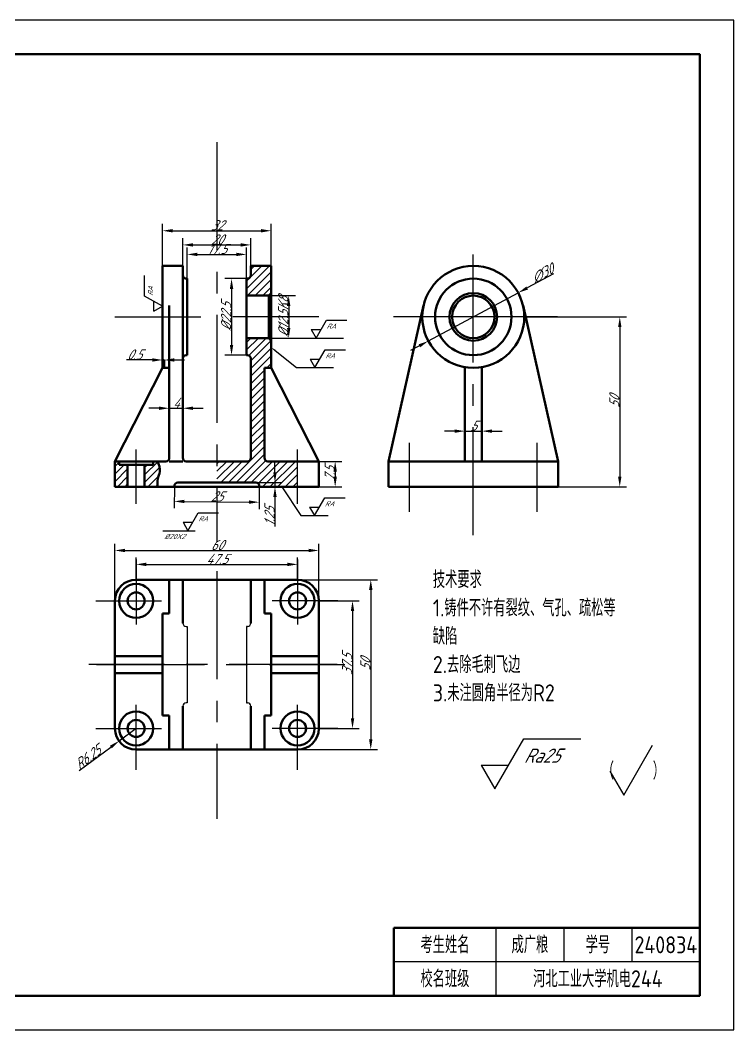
# Model space of a CAD drawing. Header units: millimetres. Extents: x -27 to 1226, y 43 to 853.
# Drawn here: x 183.2 to 393.2, y 147.4 to 444.4 of the extents above; entities that cross this region are included whole.
import ezdxf

# ---------------------------------------------------------------- set-up
doc = ezdxf.new("R2010")
doc.units = ezdxf.units.MM
doc.linetypes.add('CENTER', pattern=[50.800000000000004, 31.75, -6.35, 6.35, -6.35])
for name, color, linetype, lineweight in [('中心线', 5, 'CENTER', 25), ('剖面线', 1, 'Continuous', 25), ('尺寸线', 5, 'Continuous', 25), ('粗实线', 7, 'Continuous', 50), ('细实线', 7, 'Continuous', 25)]:
    doc.layers.add(name, color=color, linetype=linetype, lineweight=lineweight)
doc.styles.add('标注', font='gbeitc.shx', dxfattribs={"oblique": 15, "height": 3})
doc.styles.add('标注文字', font='gbeitc.shx', dxfattribs={"oblique": 15, "height": 3})
doc.styles.add('汉字工程字', font='gbenor.shx', dxfattribs={"height": 5, "bigfont": 'gbcbig.shx'})
doc.dimstyles.new('240834考试', dxfattribs={"dimtxt": 3, "dimasz": 3, "dimexe": 2, "dimexo": 0, "dimgap": 0.1, "dimtad": 1, "dimdsep": 46, "dimtxsty": '标注文字', "dimcen": 2.5, "dimadec": 0, "dimazin": 0, "dimtfac": 1, "dimtmove": 0, "dimatfit": 3, "dimfxl": 0, "dimarcsym": 0})

# ---------------------------------------------------------------- blocks, each defined once
blk = doc.blocks.new('*D3')
at = {"layer": 'Defpoints', "color": 0, "transparency": 16777216}
for p in [(249.8543509433493, 375.497614457692), (232.3543509433493, 368.3721407749417), (249.8543509433493, 368.3721407749417)]:
    blk.add_point(p, dxfattribs=at)
at = {"layer": '尺寸线', "color": 0, "lineweight": -2, "transparency": 16777216}
for p, q in [((232.3543509433493, 368.3721407749417), (232.3543509433493, 377.497614457692)), ((249.8543509433493, 368.3721407749417), (249.8543509433493, 377.497614457692)), ((235.3543509433493, 375.497614457692), (246.8543509433493, 375.497614457692))]:
    blk.add_line(p, q, dxfattribs=at)
at = {"layer": '尺寸线', "color": 0, "transparency": 16777216}
for points in [[(235.3543509433493, 375.997614457692), (235.3543509433493, 374.997614457692), (232.3543509433493, 375.497614457692)], [(246.8543509433493, 375.997614457692), (246.8543509433493, 374.997614457692), (249.8543509433493, 375.497614457692)]]:
    blk.add_solid(points, dxfattribs=at)
at = {"layer": '尺寸线', "color": 0, "transparency": 16777216, "insert": (241.1043509433493, 377.097614457692), "char_height": 3, "attachment_point": 5, "style": '标注文字'}
blk.add_mtext('17.5', dxfattribs=at)
blk = doc.blocks.new('*D4')
at = {"layer": 'Defpoints', "color": 0, "transparency": 16777216}
for p in [(251.1043509433493, 378.2899133071094), (231.1043509433493, 372.1221407749417), (251.1043509433493, 372.1221407749417)]:
    blk.add_point(p, dxfattribs=at)
at = {"layer": '尺寸线', "color": 0, "lineweight": -2, "transparency": 16777216}
for p, q in [((231.1043509433493, 372.1221407749417), (231.1043509433493, 380.2899133071094)), ((251.1043509433493, 372.1221407749417), (251.1043509433493, 380.2899133071094)), ((234.1043509433493, 378.2899133071094), (248.1043509433493, 378.2899133071094))]:
    blk.add_line(p, q, dxfattribs=at)
at = {"layer": '尺寸线', "color": 0, "transparency": 16777216}
for points in [[(234.1043509433493, 378.7899133071094), (234.1043509433493, 377.7899133071094), (231.1043509433493, 378.2899133071094)], [(248.1043509433493, 378.7899133071094), (248.1043509433493, 377.7899133071094), (251.1043509433493, 378.2899133071094)]]:
    blk.add_solid(points, dxfattribs=at)
at = {"layer": '尺寸线', "color": 0, "transparency": 16777216, "insert": (241.1043509433493, 379.8899133071094), "char_height": 3, "attachment_point": 5, "style": '标注文字'}
blk.add_mtext('20', dxfattribs=at)
blk = doc.blocks.new('*D5')
at = {"layer": 'Defpoints', "color": 0, "transparency": 16777216}
for p in [(257.1043509433493, 382.4651169534625), (225.1043509433493, 372.1221407749417), (257.1043509433493, 372.1221407749417)]:
    blk.add_point(p, dxfattribs=at)
at = {"layer": '尺寸线', "color": 0, "lineweight": -2, "transparency": 16777216}
for p, q in [((225.1043509433493, 372.1221407749417), (225.1043509433493, 384.4651169534625)), ((257.1043509433493, 372.1221407749417), (257.1043509433493, 384.4651169534625)), ((228.1043509433493, 382.4651169534625), (254.1043509433493, 382.4651169534625))]:
    blk.add_line(p, q, dxfattribs=at)
at = {"layer": '尺寸线', "color": 0, "transparency": 16777216}
for points in [[(228.1043509433493, 382.9651169534625), (228.1043509433493, 381.9651169534625), (225.1043509433493, 382.4651169534625)], [(254.1043509433493, 382.9651169534625), (254.1043509433493, 381.9651169534625), (257.1043509433493, 382.4651169534625)]]:
    blk.add_solid(points, dxfattribs=at)
at = {"layer": '尺寸线', "color": 0, "transparency": 16777216, "insert": (241.1043509433493, 384.0651169534625), "char_height": 3, "attachment_point": 5, "style": '标注文字'}
blk.add_mtext('32', dxfattribs=at)
blk = doc.blocks.new('*D7')
at = {"layer": 'Defpoints', "color": 0, "transparency": 16777216}
for p in [(225.1043509433493, 344.454999770904), (225.1043509433493, 344.1429700745543), (225.6043509433493, 344.5024970750469)]:
    blk.add_point(p, dxfattribs=at)
at = {"layer": '尺寸线', "color": 0, "lineweight": -2, "transparency": 16777216}
for p, q in [((225.1043509433493, 344.1429700745543), (225.1043509433493, 346.454999770904)), ((222.1043509433493, 344.454999770904), (214.5224589094332, 344.454999770904)), ((225.6043509433493, 344.454999770904), (225.1043509433493, 344.454999770904)), ((225.6043509433493, 344.5024970750469), (225.6043509433493, 342.454999770904)), ((228.6043509433493, 344.454999770904), (231.6043509433493, 344.454999770904))]:
    blk.add_line(p, q, dxfattribs=at)
at = {"layer": '尺寸线', "color": 0, "transparency": 16777216}
for points in [[(222.1043509433493, 344.954999770904), (222.1043509433493, 343.954999770904), (225.1043509433493, 344.454999770904)], [(228.6043509433493, 344.954999770904), (228.6043509433493, 343.954999770904), (225.6043509433493, 344.454999770904)]]:
    blk.add_solid(points, dxfattribs=at)
at = {"layer": '尺寸线', "color": 0, "transparency": 16777216, "insert": (216.8134049263913, 346.054999770904), "char_height": 3, "attachment_point": 5, "style": '标注文字'}
blk.add_mtext('0.5', dxfattribs=at)
blk = doc.blocks.new('*D8')
at = {"layer": 'Defpoints', "color": 0, "transparency": 16777216}
for p in [(249.8543509433495, 368.3721407749418), (245.4280209873785, 345.8721407749418), (249.8543509433495, 345.8721407749418)]:
    blk.add_point(p, dxfattribs=at)
at = {"layer": '尺寸线', "color": 0, "lineweight": -2, "transparency": 16777216}
for p, q in [((249.8543509433495, 368.3721407749418), (243.4280209873785, 368.3721407749418)), ((245.4280209873785, 365.3721407749418), (245.4280209873785, 348.8721407749418)), ((249.8543509433495, 345.8721407749418), (243.4280209873785, 345.8721407749418))]:
    blk.add_line(p, q, dxfattribs=at)
at = {"layer": '尺寸线', "color": 0, "transparency": 16777216}
for points in [[(244.9280209873785, 365.3721407749418), (245.9280209873785, 365.3721407749418), (245.4280209873785, 368.3721407749418)], [(244.9280209873785, 348.8721407749418), (245.9280209873785, 348.8721407749418), (245.4280209873785, 345.8721407749418)]]:
    blk.add_solid(points, dxfattribs=at)
at = {"layer": '尺寸线', "color": 0, "transparency": 16777216, "insert": (243.8280209873786, 357.1221407749417), "char_height": 3, "attachment_point": 5, "rotation": 90, "style": '标注文字'}
blk.add_mtext('%%C22.5', dxfattribs=at)
blk = doc.blocks.new('*D9')
at = {"layer": 'Defpoints', "color": 0, "transparency": 16777216}
for p in [(256.3543509433495, 363.3721407749418), (256.3543509433495, 350.8721407749418), (262.2435834822571, 350.8721407749418)]:
    blk.add_point(p, dxfattribs=at)
at = {"layer": '尺寸线', "color": 0, "lineweight": -2, "transparency": 16777216}
for p, q in [((256.3543509433495, 363.3721407749418), (264.2435834822571, 363.3721407749418)), ((262.2435834822571, 360.3721407749418), (262.2435834822571, 353.8721407749418)), ((256.3543509433495, 350.8721407749418), (264.2435834822571, 350.8721407749418))]:
    blk.add_line(p, q, dxfattribs=at)
at = {"layer": '尺寸线', "color": 0, "transparency": 16777216}
for points in [[(261.7435834822571, 360.3721407749418), (262.7435834822571, 360.3721407749418), (262.2435834822571, 363.3721407749418)], [(261.7435834822571, 353.8721407749418), (262.7435834822571, 353.8721407749418), (262.2435834822571, 350.8721407749418)]]:
    blk.add_solid(points, dxfattribs=at)
at = {"layer": '尺寸线', "color": 0, "transparency": 16777216, "insert": (260.6435834822571, 357.1221407749417), "char_height": 3, "attachment_point": 5, "rotation": 90, "style": '标注文字'}
blk.add_mtext('%%C12.5K8', dxfattribs=at)
blk = doc.blocks.new('*D10')
at = {"layer": 'Defpoints', "color": 0, "transparency": 16777216}
for p in [(231.1043509433493, 330.2471407749417), (227.1043509433493, 328.8721407749417), (231.1043509433493, 328.8721407749417)]:
    blk.add_point(p, dxfattribs=at)
at = {"layer": '尺寸线', "color": 0, "lineweight": -2, "transparency": 16777216}
for p, q in [((224.1043509433493, 330.2471407749417), (221.1043509433493, 330.2471407749417)), ((227.1043509433493, 328.8721407749417), (227.1043509433493, 332.2471407749417)), ((227.1043509433493, 330.2471407749417), (231.1043509433493, 330.2471407749417)), ((231.1043509433493, 328.8721407749417), (231.1043509433493, 332.2471407749417)), ((234.1043509433493, 330.2471407749417), (237.1043509433493, 330.2471407749417))]:
    blk.add_line(p, q, dxfattribs=at)
at = {"layer": '尺寸线', "color": 0, "transparency": 16777216}
for points in [[(224.1043509433493, 330.7471407749417), (224.1043509433493, 329.7471407749417), (227.1043509433493, 330.2471407749417)], [(234.1043509433493, 330.7471407749417), (234.1043509433493, 329.7471407749417), (231.1043509433493, 330.2471407749417)]]:
    blk.add_solid(points, dxfattribs=at)
at = {"layer": '尺寸线', "color": 0, "transparency": 16777216, "insert": (229.1043509433493, 331.8471407749417), "char_height": 3, "attachment_point": 5, "style": '标注文字'}
blk.add_mtext('4', dxfattribs=at)
blk = doc.blocks.new('*D11')
at = {"layer": 'Defpoints', "color": 0, "transparency": 16777216}
for p in [(228.6043509433493, 307.3721407749417), (253.6043509433493, 307.1221407749417), (253.5592011360817, 302.6071600481791)]:
    blk.add_point(p, dxfattribs=at)
at = {"layer": '尺寸线', "color": 0, "lineweight": -2, "transparency": 16777216}
for p, q in [((228.6043509433493, 307.3721407749417), (228.5392021360067, 300.8572600406797)), ((253.6043509433493, 307.1221407749417), (253.5392021360067, 300.6072600406797)), ((231.5590511473308, 302.8271615480666), (250.5593511248327, 302.6371585482916))]:
    blk.add_line(p, q, dxfattribs=at)
at = {"layer": '尺寸线', "color": 0, "transparency": 16777216}
for points in [[(231.5640508973495, 303.3271365499414), (231.554051397312, 302.3271865461917), (228.5592011360817, 302.8571600481791)], [(250.5643508748514, 303.1371335501664), (250.5543513748139, 302.1371835464167), (253.5592011360817, 302.6071600481791)]]:
    blk.add_solid(points, dxfattribs=at)
at = {"layer": '尺寸线', "color": 0, "transparency": 16777216, "insert": (241.0752003361417, 304.3320800541786), "char_height": 3, "attachment_point": 5, "rotation": 359.4270613023165, "style": '标注文字'}
blk.add_mtext('25', dxfattribs=at)
blk = doc.blocks.new('*D12')
at = {"layer": 'Defpoints', "color": 0, "transparency": 16777216}
for p in [(252.6043509433495, 308.3721407749418), (252.6043509433495, 307.1221407749418), (258.2065270918484, 307.1221407749418)]:
    blk.add_point(p, dxfattribs=at)
at = {"layer": '尺寸线', "color": 0, "lineweight": -2, "transparency": 16777216}
for p, q in [((258.2065270918484, 311.3721407749418), (258.2065270918484, 314.3721407749418)), ((252.6043509433495, 308.3721407749418), (260.2065270918484, 308.3721407749418)), ((252.6043509433495, 307.1221407749418), (260.2065270918484, 307.1221407749418)), ((258.2065270918484, 308.3721407749418), (258.2065270918484, 307.1221407749418)), ((258.2065270918484, 304.1221407749418), (258.2065270918484, 295.5067550919718))]:
    blk.add_line(p, q, dxfattribs=at)
at = {"layer": '尺寸线', "color": 0, "transparency": 16777216}
for points in [[(257.7065270918484, 311.3721407749418), (258.7065270918484, 311.3721407749418), (258.2065270918484, 308.3721407749418)], [(257.7065270918484, 304.1221407749418), (258.7065270918484, 304.1221407749418), (258.2065270918484, 307.1221407749418)]]:
    blk.add_solid(points, dxfattribs=at)
at = {"layer": '尺寸线', "color": 0, "transparency": 16777216, "insert": (256.6065270918484, 298.3144479334567), "char_height": 3, "attachment_point": 5, "rotation": 90, "style": '标注文字'}
blk.add_mtext('1.25', dxfattribs=at)
blk = doc.blocks.new('*D13')
at = {"layer": 'Defpoints', "color": 0, "transparency": 16777216}
for p in [(271.1043509433495, 314.6221407749418), (271.1043509433495, 307.1221407749418), (275.9208003435079, 307.1221407749418)]:
    blk.add_point(p, dxfattribs=at)
at = {"layer": '尺寸线', "color": 0, "lineweight": -2, "transparency": 16777216}
for p, q in [((271.1043509433495, 314.6221407749418), (277.9208003435079, 314.6221407749418)), ((275.9208003435079, 311.6221407749418), (275.9208003435079, 310.1221407749418)), ((271.1043509433495, 307.1221407749418), (277.9208003435079, 307.1221407749418))]:
    blk.add_line(p, q, dxfattribs=at)
at = {"layer": '尺寸线', "color": 0, "transparency": 16777216}
for points in [[(275.4208003435079, 311.6221407749418), (276.4208003435079, 311.6221407749418), (275.9208003435079, 314.6221407749418)], [(275.4208003435079, 310.1221407749418), (276.4208003435079, 310.1221407749418), (275.9208003435079, 307.1221407749418)]]:
    blk.add_solid(points, dxfattribs=at)
at = {"layer": '尺寸线', "color": 0, "transparency": 16777216, "insert": (274.3208003435079, 310.8721407749417), "char_height": 3, "attachment_point": 5, "rotation": 90, "style": '标注文字'}
blk.add_mtext('7.5', dxfattribs=at)
blk = doc.blocks.new('粗糙度标准版')
at = {"layer": '细实线'}
for p, q in [((0, 0), (6.062177826490824, 10.5)), ((6.062177826490824, 10.5), (18.06217782649082, 10.5)), ((-2.886751345948142, 5), (0, 0)), ((-2.886751345948142, 5), (2.886751345948142, 5))]:
    blk.add_line(p, q, dxfattribs=at)
at = {"layer": '细实线', "style": '标注', "oblique": 15}
blk.add_attdef('RA', (6.062177826490824, 5.5), '', height=3, dxfattribs=at)
blk = doc.blocks.new('*D16')
at = {"layer": 'Defpoints', "color": 0, "transparency": 16777216}
for p in [(329.7890471313459, 364.2078893934674), (303.3472494227888, 350.036392156416)]:
    blk.add_point(p, dxfattribs=at)
at = {"layer": '尺寸线', "color": 0, "lineweight": -2, "transparency": 16777216}
for p, q in [((340.1625099084629, 369.7675529498146), (332.4332269022016, 365.6250391171725)), ((303.3472494227888, 350.036392156416), (329.7890471313459, 364.2078893934674)), ((300.703069651933, 348.6192424327108), (298.0588898810774, 347.2020927090057))]:
    blk.add_line(p, q, dxfattribs=at)
at = {"layer": '尺寸线', "color": 0, "transparency": 16777216}
for points in [[(332.197035281584, 366.0657357456485), (332.6694185228191, 365.1843424886966), (329.7890471313459, 364.2078893934674)], [(300.4668780313155, 349.0599390611868), (300.9392612725505, 348.1785458042349), (303.3472494227888, 350.036392156416)]]:
    blk.add_solid(points, dxfattribs=at)
at = {"layer": '尺寸线', "color": 0, "transparency": 16777216, "insert": (336.864145104784, 369.8151001064692), "char_height": 3, "attachment_point": 5, "rotation": 28.189109417270192, "style": '标注文字'}
blk.add_mtext('∅30', dxfattribs=at)
blk = doc.blocks.new('*D17')
at = {"layer": 'Defpoints', "color": 0, "transparency": 16777216}
for p in [(331.5681482770675, 357.1221407749418), (331.5681482770675, 307.1221407749418), (359.6717509654535, 307.1221407749418)]:
    blk.add_point(p, dxfattribs=at)
at = {"layer": '尺寸线', "color": 0, "lineweight": -2, "transparency": 16777216}
for p, q in [((331.5681482770675, 357.1221407749418), (361.6717509654535, 357.1221407749418)), ((359.6717509654535, 354.1221407749418), (359.6717509654535, 310.1221407749418)), ((331.5681482770675, 307.1221407749418), (361.6717509654535, 307.1221407749418))]:
    blk.add_line(p, q, dxfattribs=at)
at = {"layer": '尺寸线', "color": 0, "transparency": 16777216}
for points in [[(359.1717509654535, 354.1221407749418), (360.1717509654535, 354.1221407749418), (359.6717509654535, 357.1221407749418)], [(359.1717509654535, 310.1221407749418), (360.1717509654535, 310.1221407749418), (359.6717509654535, 307.1221407749418)]]:
    blk.add_solid(points, dxfattribs=at)
at = {"layer": '尺寸线', "color": 0, "transparency": 16777216, "insert": (358.0717509654535, 332.1221407749417), "char_height": 3, "attachment_point": 5, "rotation": 90, "style": '标注文字'}
blk.add_mtext('50', dxfattribs=at)
blk = doc.blocks.new('*D18')
at = {"layer": 'Defpoints', "color": 0, "transparency": 16777216}
for p in [(319.0681482770674, 323.5147273517516), (314.0681482770674, 314.6221407749417), (319.0681482770674, 314.6221407749417)]:
    blk.add_point(p, dxfattribs=at)
at = {"layer": '尺寸线', "color": 0, "lineweight": -2, "transparency": 16777216}
for p, q in [((314.0681482770674, 314.6221407749417), (314.0681482770674, 325.5147273517516)), ((319.0681482770674, 314.6221407749417), (319.0681482770674, 325.5147273517516)), ((311.0681482770674, 323.5147273517516), (308.0681482770674, 323.5147273517516)), ((314.0681482770674, 323.5147273517516), (319.0681482770674, 323.5147273517516)), ((322.0681482770674, 323.5147273517516), (325.0681482770674, 323.5147273517516))]:
    blk.add_line(p, q, dxfattribs=at)
at = {"layer": '尺寸线', "color": 0, "transparency": 16777216}
for points in [[(311.0681482770674, 324.0147273517516), (311.0681482770674, 323.0147273517516), (314.0681482770674, 323.5147273517516)], [(322.0681482770674, 324.0147273517516), (322.0681482770674, 323.0147273517516), (319.0681482770674, 323.5147273517516)]]:
    blk.add_solid(points, dxfattribs=at)
at = {"layer": '尺寸线', "color": 0, "transparency": 16777216, "insert": (316.5681482770674, 325.1147273517516), "char_height": 3, "attachment_point": 5, "style": '标注文字'}
blk.add_mtext('5', dxfattribs=at)
blk = doc.blocks.new('*D19')
at = {"layer": 'Defpoints', "color": 0, "transparency": 16777216}
for p in [(264.8543509433493, 284.3154546224636), (217.3543509433493, 279.8197844332858), (264.8543509433493, 279.8197844332858)]:
    blk.add_point(p, dxfattribs=at)
at = {"layer": '尺寸线', "color": 0, "lineweight": -2, "transparency": 16777216}
for p, q in [((217.3543509433493, 279.8197844332858), (217.3543509433493, 286.3154546224636)), ((264.8543509433493, 279.8197844332858), (264.8543509433493, 286.3154546224636)), ((220.3543509433493, 284.3154546224636), (261.8543509433493, 284.3154546224636))]:
    blk.add_line(p, q, dxfattribs=at)
at = {"layer": '尺寸线', "color": 0, "transparency": 16777216}
for points in [[(220.3543509433493, 284.8154546224636), (220.3543509433493, 283.8154546224636), (217.3543509433493, 284.3154546224636)], [(261.8543509433493, 284.8154546224636), (261.8543509433493, 283.8154546224636), (264.8543509433493, 284.3154546224636)]]:
    blk.add_solid(points, dxfattribs=at)
at = {"layer": '尺寸线', "color": 0, "transparency": 16777216, "insert": (241.1043509433493, 285.9154546224636), "char_height": 3, "attachment_point": 5, "style": '标注文字'}
blk.add_mtext('47.5', dxfattribs=at)
blk = doc.blocks.new('*D20')
at = {"layer": 'Defpoints', "color": 0, "transparency": 16777216}
for p in [(271.1043509433493, 288.4044810234718), (211.1043509433493, 273.5697844332858), (271.1043509433493, 273.5697844332858)]:
    blk.add_point(p, dxfattribs=at)
at = {"layer": '尺寸线', "color": 0, "lineweight": -2, "transparency": 16777216}
for p, q in [((211.1043509433493, 273.5697844332858), (211.1043509433493, 290.4044810234718)), ((214.1043509433493, 288.4044810234718), (268.1043509433493, 288.4044810234718)), ((271.1043509433493, 273.5697844332858), (271.1043509433493, 290.4044810234718))]:
    blk.add_line(p, q, dxfattribs=at)
at = {"layer": '尺寸线', "color": 0, "transparency": 16777216}
for points in [[(214.1043509433493, 288.9044810234718), (214.1043509433493, 287.9044810234718), (211.1043509433493, 288.4044810234718)], [(268.1043509433493, 288.9044810234718), (268.1043509433493, 287.9044810234718), (271.1043509433493, 288.4044810234718)]]:
    blk.add_solid(points, dxfattribs=at)
at = {"layer": '尺寸线', "color": 0, "transparency": 16777216, "insert": (241.1043509433493, 290.0044810234718), "char_height": 3, "attachment_point": 5, "style": '标注文字'}
blk.add_mtext('60', dxfattribs=at)
blk = doc.blocks.new('*D21')
at = {"layer": 'Defpoints', "color": 0, "transparency": 16777216}
for p in [(271.1043509433495, 273.5697844332859), (271.1043509433495, 236.0697844332859), (281.0311273895542, 236.0697844332859)]:
    blk.add_point(p, dxfattribs=at)
at = {"layer": '尺寸线', "color": 0, "lineweight": -2, "transparency": 16777216}
for p, q in [((271.1043509433495, 273.5697844332859), (283.0311273895542, 273.5697844332859)), ((281.0311273895542, 270.5697844332859), (281.0311273895542, 239.0697844332859)), ((271.1043509433495, 236.0697844332859), (283.0311273895542, 236.0697844332859))]:
    blk.add_line(p, q, dxfattribs=at)
at = {"layer": '尺寸线', "color": 0, "transparency": 16777216}
for points in [[(280.5311273895542, 270.5697844332859), (281.5311273895542, 270.5697844332859), (281.0311273895542, 273.5697844332859)], [(280.5311273895542, 239.0697844332859), (281.5311273895542, 239.0697844332859), (281.0311273895542, 236.0697844332859)]]:
    blk.add_solid(points, dxfattribs=at)
at = {"layer": '尺寸线', "color": 0, "transparency": 16777216, "insert": (279.4311273895541, 254.8197844332858), "char_height": 3, "attachment_point": 5, "rotation": 90, "style": '标注文字'}
blk.add_mtext('37.5', dxfattribs=at)
blk = doc.blocks.new('*D22')
at = {"layer": 'Defpoints', "color": 0, "transparency": 16777216}
for p in [(264.8543509433495, 279.8197844332859), (264.8543509433495, 229.8197844332859), (286.3918712852395, 229.8197844332859)]:
    blk.add_point(p, dxfattribs=at)
at = {"layer": '尺寸线', "color": 0, "lineweight": -2, "transparency": 16777216}
for p, q in [((264.8543509433495, 279.8197844332859), (288.3918712852395, 279.8197844332859)), ((286.3918712852395, 276.8197844332859), (286.3918712852395, 232.8197844332859)), ((264.8543509433495, 229.8197844332859), (288.3918712852395, 229.8197844332859))]:
    blk.add_line(p, q, dxfattribs=at)
at = {"layer": '尺寸线', "color": 0, "transparency": 16777216}
for points in [[(285.8918712852395, 276.8197844332859), (286.8918712852395, 276.8197844332859), (286.3918712852395, 279.8197844332859)], [(285.8918712852395, 232.8197844332859), (286.8918712852395, 232.8197844332859), (286.3918712852395, 229.8197844332859)]]:
    blk.add_solid(points, dxfattribs=at)
at = {"layer": '尺寸线', "color": 0, "transparency": 16777216, "insert": (284.7918712852395, 254.8197844332858), "char_height": 3, "attachment_point": 5, "rotation": 90, "style": '标注文字'}
blk.add_mtext('50', dxfattribs=at)
blk = doc.blocks.new('*D23')
at = {"layer": 'Defpoints', "color": 0, "transparency": 16777216}
for p in [(217.3543509433493, 236.0697844332858), (212.324698492105, 232.3596501743013)]:
    blk.add_point(p, dxfattribs=at)
at = {"layer": '尺寸线', "color": 0, "lineweight": -2, "transparency": 16777216}
for p, q in [((217.3543509433493, 236.0697844332858), (212.324698492105, 232.3596501743013)), ((200.5630488239077, 223.6836432733958), (209.9104653155076, 230.5787857299887))]:
    blk.add_line(p, q, dxfattribs=at)
at = {"layer": '尺寸线', "color": 0, "transparency": 16777216}
blk.add_solid([(209.6136545747889, 230.9811579260883), (210.2072760562264, 230.1764135338892), (212.324698492105, 232.3596501743013)], dxfattribs=at)
at = {"layer": '尺寸线', "color": 0, "transparency": 16777216, "insert": (203.0798461111089, 227.5283733070546), "char_height": 3, "attachment_point": 5, "rotation": 36.41442290440592, "style": '标注文字'}
blk.add_mtext('R6.25', dxfattribs=at)
blk = doc.blocks.new('对勾')
at = {"layer": '细实线'}
for p, q in [((0, 0), (6.062177826490824, 10.5)), ((-2.886751345948142, 5), (0, 0))]:
    blk.add_line(p, q, dxfattribs=at)

msp = doc.modelspace()

# ---------------------------------------------------------------- hatches: boundary and pattern name
at = {"layer": '剖面线'}
h = msp.add_hatch(dxfattribs=at)
h.set_pattern_fill('ANSI31', color=256, scale=0.5)
h.set_pattern_definition([(45, (-35.23246013673815, 201.4943945497462), (-1.122532015133644, 1.122532015133644), [])])
h.paths.add_polyline_path([(257.1043509433493, 372.1221407749417), (255.1043509433493, 372.1221407749417), (251.1043509433493, 372.1221407749417), (251.1043509433493, 369.3721407749417, -0.4142135623730951), (250.1043509433493, 368.3721407749417), (249.8543509433493, 368.3721407749417), (249.8543509433493, 363.3721407749417), (256.3543509433493, 363.3721407749417), (257.1043509433493, 364.1221407749417)])
h.paths.add_polyline_path([(257.1043509433493, 350.1221407749417), (256.3543509433493, 350.8721407749417), (249.8543509433493, 350.8721407749417), (249.8543509433493, 345.8721407749417), (250.1043509433493, 345.8721407749417, -0.4142135623730951), (251.1043509433493, 344.8721407749417), (251.1043509433493, 315.6221407749417, -0.4142135623730951), (250.1043509433493, 314.6221407749417), (241.1043509433493, 314.6221407749417), (241.1043509433493, 308.3721407749417), (252.6043509433493, 308.3721407749417, -0.4142135623730951), (253.6043509433493, 307.3721407749417), (253.6043509433493, 307.1221407749417), (264.8543509433493, 307.1221407749417), (264.8543509433493, 314.6221407749417), (256.1043509433493, 314.6221407749417, -0.4142135623730919), (255.1043509433493, 315.6221407749417), (255.1043509433492, 342.1221407749417), (257.1043509433493, 342.1221407749417)])
edge = h.paths.add_edge_path()
edge.add_spline(control_points=[(223.7379913674843, 307.1221407749417), (223.6617247399895, 307.9082089834181), (223.5121618084946, 309.4497307403976), (224.7332161078434, 311.8770471622736), (224.0429446839887, 313.6163837429949), (223.643800926427, 314.6221407749417)], knot_values=[0, 0, 0, 0, 4.66976544702402, 9.157659550347269, 15.3106814831298, 15.3106814831298, 15.3106814831298, 15.3106814831298], degree=3, periodic=0)
edge.add_line((223.643800926427, 314.6221407749417), (222.3543509433493, 314.6221407749417))
edge.add_line((222.3543509433493, 314.6221407749417), (222.3543509433493, 313.6221407749417))
edge.add_line((222.3543509433493, 313.6221407749417), (219.8543509433493, 313.6221407749417))
edge.add_line((219.8543509433493, 313.6221407749417), (219.8543509433493, 307.1221407749417))
edge.add_line((219.8543509433493, 307.1221407749417), (223.7379913674843, 307.1221407749417))
h.paths.add_polyline_path([(214.8543509433493, 313.6221407749417), (212.3543509433493, 313.6221407749417), (212.3543509433493, 314.6221407749417), (211.1043509433493, 314.6221407749417), (211.1043509433493, 307.1221407749417), (214.8543509433493, 307.1221407749417)])

# ---------------------------------------------------------------- linework, layer by layer
at = {"layer": '中心线'}
for p, q in [((241.1043509433493, 408.4817245991371), (241.1043509433493, 290.9694929005227)), ((316.5681482770674, 292.8903205512252), (316.5681482770674, 378.5839418570858)), ((211.1043509433493, 357.1221407749417), (236.4317071472215, 357.1221407749417)), ((271.1043509433493, 357.1221407749417), (245.7769947394772, 357.1221407749417)), ((217.3543509433493, 302.0796498411523), (217.3543509433493, 318.1293618171385)), ((264.8543509433493, 302.0796498411523), (264.8543509433493, 318.1293618171385)), ((297.8181482770674, 299.7527774944833), (297.8181482770674, 320.089315409738)), ((335.3181482770674, 299.7527774944833), (335.3181482770674, 320.089315409738)), ((217.3543509433493, 285.7762122033647), (217.3543509433493, 266.6388144099159)), ((264.8543509433493, 285.7762122033647), (264.8543509433493, 266.6388144099159)), ((241.1043509433493, 282.3063489215564), (241.1043509433493, 209.4761111988482)), ((205.5170075917006, 273.5697844332858), (224.8520420207371, 273.5697844332858)), ((276.6916942949981, 273.5697844332858), (257.3566598659615, 273.5697844332858)), ((276.4974716265849, 254.8197844332858), (203.4092141571705, 254.8197844332858)), ((205.7112302601138, 254.8197844332858), (278.7994877295282, 254.8197844332858)), ((217.3543509433493, 223.8633566632069), (217.3543509433493, 243.0007544566557)), ((264.8543509433493, 223.8633566632069), (264.8543509433493, 243.0007544566557)), ((205.5170075917006, 236.0697844332858), (224.8520420207371, 236.0697844332858)), ((276.6916942949981, 236.0697844332858), (257.3566598659615, 236.0697844332858))]:
    msp.add_line(p, q, dxfattribs=at)
at = {"layer": '尺寸线'}
for p, q in [((341.3462346055894, 357.1221407749417), (293.0870672074288, 357.1221407749417)), ((262.2435834822568, 350.8721407749417), (278.3485097520111, 350.8721407749417)), ((258.2902866410316, 347.195589190355), (264.5197936122808, 342.1881784040676)), ((264.5197936122808, 342.1881784040676), (275.4107321146516, 342.1881784040676)), ((260.201727756139, 307.1221407749418), (265.7982206528627, 298.6585511345884)), ((265.7982206528627, 298.6585511345884), (273.8262945940367, 298.6585511345884)), ((225.1745141760352, 294.2316508898316), (234.7264424544369, 294.2316508898316))]:
    msp.add_line(p, q, dxfattribs=at)
msp.add_solid([(258.4469140084809, 347.3904426423796), (258.1336592735823, 347.0007357383304), (257.1211659288838, 348.1353533950505)], dxfattribs=at)
at = {"layer": '粗实线'}
for p, q in [((227.1043509433493, 372.1221407749417), (225.1043509433493, 372.1221407749417)), ((225.1043509433493, 372.1221407749417), (225.1043509433493, 342.1221407749417)), ((231.1043509433493, 372.1221407749417), (227.1043509433493, 372.1221407749417)), ((231.1043509433493, 369.3721407749417), (231.1043509433493, 372.1221407749417)), ((251.1043509433493, 372.1221407749417), (255.1043509433493, 372.1221407749417)), ((251.1043509433493, 369.3721407749417), (251.1043509433493, 372.1221407749417)), ((255.1043509433493, 372.1221407749417), (257.1043509433493, 372.1221407749417)), ((257.1043509433493, 372.1221407749417), (257.1043509433493, 342.1221407749417)), ((231.1043509433493, 369.3721407749417), (231.1043509433493, 344.8721407749417)), ((232.1043509433493, 368.3721407749417), (232.3543509433493, 368.3721407749417)), ((232.3543509433493, 368.3721407749417), (232.3543509433493, 345.8721407749417)), ((250.1043509433493, 368.3721407749417), (249.8543509433493, 368.3721407749417)), ((249.8543509433493, 368.3721407749417), (249.8543509433493, 345.8721407749417)), ((256.3543509433493, 363.3721407749417), (249.8543509433493, 363.3721407749417)), ((257.1043509433493, 364.1221407749417), (256.3543509433493, 363.3721407749417)), ((256.3543509433493, 363.3721407749417), (256.3543509433493, 350.8721407749417)), ((227.1043509433493, 342.1221407749417), (227.1043509433496, 360.4338223538836)), ((291.5681482770674, 314.6221407749417), (301.9382895928662, 360.4338223538836)), ((341.5681482770674, 314.6221407749417), (331.1980069612686, 360.4338223538836)), ((256.3543509433493, 350.8721407749417), (249.8543509433493, 350.8721407749417)), ((257.1043509433493, 350.1221407749417), (256.3543509433493, 350.8721407749417)), ((231.1043509433493, 315.6221407749417), (231.1043509433493, 344.8721407749417)), ((232.3543509433493, 345.8721407749417), (232.1043509433493, 345.8721407749417)), ((249.8543509433493, 345.8721407749417), (250.1043509433493, 345.8721407749417)), ((251.1043509433493, 315.6221407749417), (251.1043509433493, 344.8721407749417)), ((211.1043509433493, 314.6221407749417), (225.1043509433493, 342.1221407749417)), ((225.1043509433493, 342.1221407749417), (227.1043509433493, 342.1221407749417)), ((225.6043509433493, 342.1221407749417), (225.6043509433493, 344.5024970750469)), ((227.1043509433493, 315.6221407749417), (227.1043509433495, 342.1221407749417)), ((255.1043509433493, 315.6221407749417), (255.1043509433492, 342.1221407749417)), ((257.1043509433493, 342.1221407749417), (255.1043509433493, 342.1221407749417)), ((271.1043509433493, 314.6221407749417), (257.1043509433493, 342.1221407749417)), ((314.0681482770674, 314.6221407749417), (314.0681482770674, 342.3319413171927)), ((319.0681482770674, 314.6221407749417), (319.0681482770674, 342.3319413171927)), ((211.1043509433493, 307.1221407749417), (211.1043509433493, 314.6221407749417)), ((226.1043509433493, 314.6221407749417), (211.1043509433493, 314.6221407749417)), ((212.3543509433493, 314.6221407749417), (212.3543509433493, 313.6221407749417)), ((212.3543509433493, 313.6221407749417), (217.3543509433493, 313.6221407749417)), ((214.8543509433493, 313.6221407749417), (214.8543509433493, 307.1221407749417)), ((222.3543509433493, 313.6221407749417), (217.3543509433493, 313.6221407749417)), ((219.8543509433493, 313.6221407749417), (219.8543509433493, 307.1221407749417)), ((222.3543509433493, 314.6221407749417), (222.3543509433493, 313.6221407749417)), ((231.1043509433493, 314.6221407749417), (227.1043509433493, 314.6221407749417)), ((241.1043509433493, 314.6221407749417), (232.1043509433493, 314.6221407749417)), ((241.1043509433493, 314.6221407749417), (250.1043509433493, 314.6221407749417)), ((256.1043509433493, 314.6221407749417), (271.1043509433493, 314.6221407749417)), ((271.1043509433493, 307.1221407749417), (271.1043509433493, 314.6221407749417)), ((341.5681482770674, 314.6221407749417), (291.5681482770674, 314.6221407749417)), ((291.5681482770674, 314.6221407749417), (291.5681482770674, 307.1221407749417)), ((341.5681482770674, 307.1221407749417), (341.5681482770674, 314.6221407749417)), ((241.1043509433493, 307.1221407749417), (211.1043509433493, 307.1221407749417)), ((228.6043509433493, 307.3721407749417), (228.6043509433493, 307.1221407749417)), ((252.6043509433493, 308.3721407749417), (229.6043509433493, 308.3721407749417)), ((241.1043509433493, 307.1221407749417), (271.1043509433493, 307.1221407749417)), ((253.6043509433493, 307.1221407749417), (253.6043509433493, 307.3721407749417)), ((291.5681482770674, 307.1221407749417), (341.5681482770674, 307.1221407749417)), ((241.1043509433493, 279.8197844332858), (217.3543509433493, 279.8197844332858)), ((227.1043509433491, 279.8197844332858), (227.1043509433491, 269.8197844332858)), ((231.1043509433493, 279.8197844332858), (231.1043509433493, 267.0697844332858)), ((241.1043509433493, 279.8197844332858), (264.8543509433493, 279.8197844332858)), ((251.1043509433493, 279.8197844332858), (251.1043509433493, 267.0697844332858)), ((255.1043509433496, 279.8197844332858), (255.1043509433496, 269.8197844332858)), ((211.1043509433493, 273.5697844332858), (211.1043509433493, 236.0697844332858)), ((271.1043509433493, 273.5697844332858), (271.1043509433493, 236.0697844332858)), ((227.1043509433491, 269.8197844332858), (225.1043509433491, 269.8197844332858)), ((225.1043509433491, 269.8197844332858), (225.1043509433491, 239.8197844332858)), ((255.1043509433496, 269.8197844332858), (257.1043509433496, 269.8197844332858)), ((257.1043509433496, 269.8197844332858), (257.1043509433496, 239.8197844332858)), ((211.1043509433493, 257.3197844332858), (225.1043509433491, 257.3197844332858)), ((271.1043509433493, 257.3197844332858), (257.1043509433496, 257.3197844332858)), ((211.1043509433493, 252.3197844332858), (225.1043509433491, 252.3197844332858)), ((271.1043509433493, 252.3197844332858), (257.1043509433496, 252.3197844332858)), ((231.1043509433493, 242.5697844332858), (231.1043509433493, 229.8197844332858)), ((251.1043509433493, 242.5697844332858), (251.1043509433493, 229.8197844332858)), ((225.1043509433491, 239.8197844332858), (227.1043509433491, 239.8197844332858)), ((227.1043509433491, 239.8197844332858), (227.1043509433491, 229.8197844332858)), ((257.1043509433496, 239.8197844332858), (255.1043509433496, 239.8197844332858)), ((255.1043509433496, 239.8197844332858), (255.1043509433496, 229.8197844332858)), ((217.3543509433493, 229.8197844332858), (241.1043509433493, 229.8197844332858)), ((264.8543509433493, 229.8197844332858), (241.1043509433493, 229.8197844332858)), ((383.2307335058686, 177.4014350662087), (293.2307335058686, 177.4014350662087)), ((293.2307335058686, 177.4014350662087), (293.2307335058686, 157.4014350662087))]:
    msp.add_line(p, q, dxfattribs=at)
msp.add_lwpolyline([(-16.76926649413144, 157.4014350662087), (383.2307335058686, 157.4014350662087), (383.2307335058686, 434.4014350662087), (-16.76926649413144, 434.4014350662087)], close=True, dxfattribs=at)
for centre, radius in [((316.5681482770674, 357.1221407749417), 15), ((316.5681482770674, 357.1221407749417), 11.25), ((316.5681482770674, 357.1221407749417), 7), ((316.5681482770674, 357.1221407749417), 6.25), ((217.3543509433493, 273.5697844332858), 5), ((264.8543509433493, 273.5697844332858), 5), ((217.3543509433493, 273.5697844332858), 2.5), ((264.8543509433493, 273.5697844332858), 2.5), ((217.3543509433493, 236.0697844332858), 5), ((264.8543509433493, 236.0697844332858), 5), ((217.3543509433493, 236.0697844332858), 2.5), ((264.8543509433493, 236.0697844332858), 2.5)]:
    msp.add_circle(centre, radius, dxfattribs=at)
for centre, radius, start, end in [((232.1043509433493, 369.3721407749417), 1, 180, 270), ((250.1043509433493, 369.3721407749417), 1, 270, 0), ((232.1043509433493, 344.8721407749417), 1, 90, 180), ((250.1043509433493, 344.8721407749417), 1, 0, 90), ((226.1043509433493, 315.6221407749417), 1, 270, 0), ((232.1043509433493, 315.6221407749417), 1, 180, 270), ((250.1043509433493, 315.6221407749417), 1, 270, 0), ((256.1043509433493, 315.6221407749417), 1, 180, 270), ((229.6043509433493, 307.3721407749417), 1, 90, 180), ((252.6043509433493, 307.3721407749417), 1, 0, 90), ((217.3543509433493, 273.5697844332858), 6.25, 90, 180), ((264.8543509433493, 273.5697844332858), 6.25, 0, 90), ((217.3543509433493, 236.0697844332858), 6.25, 180, 270), ((264.8543509433493, 236.0697844332858), 6.25, 270, 0)]:
    msp.add_arc(centre, radius, start, end, dxfattribs=at)
msp.add_spline([(223.643800926427, 314.6221407749417), (224.3266789831387, 311.6223745697205), (223.7379913674843, 309.4570234984537), (223.7379913674843, 307.1221407749417)], degree=3, dxfattribs=at)
at = {"layer": '细实线'}
for p, q in [((232.1043509433493, 266.0697844332858), (232.3543509433493, 266.0697844332858)), ((232.3543509433493, 266.0697844332858), (232.3543509433493, 254.8197844332858)), ((250.1043509433493, 266.0697844332858), (249.8543509433493, 266.0697844332858)), ((249.8543509433493, 266.0697844332858), (249.8543509433493, 254.8197844332858)), ((232.3543509433493, 254.8197844332858), (232.3543509433493, 243.5697844332858)), ((249.8543509433493, 254.8197844332858), (249.8543509433493, 243.5697844332858)), ((232.3543509433493, 243.5697844332858), (232.1043509433493, 243.5697844332858)), ((249.8543509433493, 243.5697844332858), (250.1043509433493, 243.5697844332858)), ((323.2307335058686, 177.4014350662087), (323.2307335058686, 157.4014350662087)), ((343.2307335058686, 177.4014350662087), (343.2307335058686, 167.4014350662087)), ((363.2307335058686, 177.4014350662087), (363.2307335058686, 167.4014350662087)), ((383.2307335058686, 167.4014350662087), (293.2307335058686, 167.4014350662087))]:
    msp.add_line(p, q, dxfattribs=at)
msp.add_lwpolyline([(-26.76926649413144, 147.4014350662087), (393.2307335058686, 147.4014350662087), (393.2307335058686, 444.4014350662087), (-26.76926649413144, 444.4014350662087)], close=True, dxfattribs=at)
for centre, start, end in [((232.1043509433493, 267.0697844332858), 180, 270), ((250.1043509433493, 267.0697844332858), 270, 0), ((232.1043509433493, 242.5697844332858), 90, 180), ((250.1043509433493, 242.5697844332858), 0, 90)]:
    msp.add_arc(centre, 1, start, end, dxfattribs=at)

# ---------------------------------------------------------------- block references
at = {"layer": '尺寸线', "xscale": 0.5, "yscale": 0.5, "zscale": 0.5, "rotation": 90}
msp.add_blockref('粗糙度标准版', (225.1043509433493, 360.2310522690377), dxfattribs=at).add_auto_attribs({'RA': 'RA'})
at = {"layer": '尺寸线'}
for p, xscale, yscale, zscale, values in [((270.2960466171339, 350.8721407749417), 0.5, 0.5, 0.5, {'RA': 'RA'}), ((269.9652628634663, 342.1881784040676), 0.5, 0.5, 0.5, {'RA': 'RA'}), ((269.8122576234497, 298.6585511345884), 0.5, 0.5, 0.5, {'RA': 'RA'}), ((232.5857552539037, 294.2316508898316), 0.5, 0.5, 0.5, {'RA': 'RA'}), ((322.9206362761097, 218.2543697201254), 1.4, 1.4, 1.4, {'RA': 'Ra25'})]:
    msp.add_blockref('粗糙度标准版', p, dxfattribs=dict(at, xscale=xscale, yscale=yscale, zscale=zscale)).add_auto_attribs(values)
at = {"layer": '尺寸线', "xscale": 1.4, "yscale": 1.4, "zscale": 1.4}
msp.add_blockref('对勾', (360.8185305704419, 216.4505551213306), dxfattribs=at)

# ---------------------------------------------------------------- texts
at = {"layer": '尺寸线', "attachment_point": 1}
for s, width, gutter_width, insert, char_height, style in [('%%C20X2', 4.407331975997295, 7.5, (225.6056639705937, 293.2825092010858), 1.5, '标注文字'), ('技术要求\\P1.铸件不许有裂纹、气孔、疏松等缺陷\\P2.去除毛刺飞边\\P3.未注圆角半径为R2', 54.78134845559089, 15, (304.6689368984298, 282.3573394681694), 5, '汉字工程字'), ('\\pi-15,l20,t20;（^I）', 27.47095614398131, 15, (349.3890068943738, 226.0708932090893), 5, '汉字工程字')]:
    msp.add_mtext_dynamic_manual_height_columns(s, width=width, gutter_width=gutter_width, heights=[0], dxfattribs=dict(at, insert=insert, char_height=char_height, style=style))
at = {"layer": '细实线', "char_height": 5, "attachment_point": 5, "style": '汉字工程字'}
for s, width, insert in [('考生姓名', 30, (308.2307335058686, 172.4014350662087)), ('成广粮', 20, (333.2307335058686, 172.4014350662087)), ('学号', 20, (353.2307335058686, 172.4014350662087)), ('240834', 20, (373.2307335058686, 172.4014350662087)), ('校名班级', 30, (308.2307335058686, 162.4014350662087)), ('河北工业大学机电244', 60, (353.2307335058686, 162.4014350662087))]:
    msp.add_mtext_dynamic_manual_height_columns(s, width=width, gutter_width=15, heights=[0], dxfattribs=dict(at, insert=insert))

# ---------------------------------------------------------------- dimensions: what is measured, and where the dimension line sits
at = {"layer": '尺寸线'}
for base, p1, p2, picture, middle in [((257.1043509433493, 382.4651169534625), (225.1043509433493, 372.1221407749417), (257.1043509433493, 372.1221407749417), '*D5', (241.1043509433493, 384.0651169534625)), ((251.1043509433493, 378.2899133071094), (231.1043509433493, 372.1221407749417), (251.1043509433493, 372.1221407749417), '*D4', (241.1043509433493, 379.8899133071094)), ((249.8543509433493, 375.497614457692), (232.3543509433493, 368.3721407749417), (249.8543509433493, 368.3721407749417), '*D3', (241.1043509433493, 377.097614457692)), ((225.1043509433493, 344.454999770904), (225.6043509433493, 344.5024970750469), (225.1043509433493, 344.1429700745543), '*D7', (216.8134049263913, 346.054999770904)), ((231.1043509433493, 330.2471407749417), (227.1043509433493, 328.8721407749417), (231.1043509433493, 328.8721407749417), '*D10', (229.1043509433493, 331.8471407749417)), ((319.0681482770674, 323.5147273517516), (314.0681482770674, 314.6221407749417), (319.0681482770674, 314.6221407749417), '*D18', (316.5681482770674, 325.1147273517516)), ((271.1043509433493, 288.4044810234718), (211.1043509433493, 273.5697844332858), (271.1043509433493, 273.5697844332858), '*D20', (241.1043509433493, 290.0044810234718)), ((264.8543509433493, 284.3154546224636), (217.3543509433493, 279.8197844332858), (264.8543509433493, 279.8197844332858), '*D19', (241.1043509433493, 285.9154546224636))]:
    dim = msp.add_linear_dim(base=base, p1=p1, p2=p2, dimstyle='240834考试', dxfattribs=at)
    dim.commit()
    dim.dimension.update_dxf_attribs({"geometry": picture, "text_midpoint": middle})
dim = msp.add_diameter_dim_2p(p1=(303.3472494227888, 350.036392156416), p2=(329.7890471313459, 364.2078893934674), dimstyle='240834考试', dxfattribs=at)
dim.commit()
dim.dimension.update_dxf_attribs({"geometry": '*D16', "text_midpoint": (336.864145104784, 369.8151001064692)})
for base, p1, p2, text, picture, middle in [((245.4280209873785, 345.8721407749418), (249.8543509433493, 368.3721407749417), (249.8543509433493, 345.8721407749417), '%%C<>', '*D8', (243.8280209873786, 357.1221407749417)), ((262.2435834822571, 350.8721407749418), (256.3543509433493, 363.3721407749417), (256.3543509433493, 350.8721407749417), '%%C<>K8', '*D9', (260.6435834822571, 357.1221407749417))]:
    dim = msp.add_linear_dim(base=base, p1=p1, p2=p2, angle=90, text=text, dimstyle='240834考试', dxfattribs=at)
    dim.commit()
    dim.dimension.update_dxf_attribs({"geometry": picture, "text_midpoint": middle})
for base, p1, p2, picture, middle in [((359.6717509654535, 307.1221407749418), (331.5681482770674, 357.1221407749417), (331.5681482770674, 307.1221407749417), '*D17', (358.0717509654535, 332.1221407749417)), ((258.2065270918484, 307.1221407749418), (252.6043509433493, 308.3721407749417), (252.6043509433493, 307.1221407749417), '*D12', (256.6065270918484, 298.3144479334567)), ((275.9208003435079, 307.1221407749418), (271.1043509433493, 314.6221407749417), (271.1043509433493, 307.1221407749417), '*D13', (274.3208003435079, 310.8721407749417)), ((281.0311273895542, 236.0697844332859), (271.1043509433493, 273.5697844332858), (271.1043509433493, 236.0697844332858), '*D21', (279.4311273895541, 254.8197844332858))]:
    dim = msp.add_linear_dim(base=base, p1=p1, p2=p2, angle=90, dimstyle='240834考试', dxfattribs=at)
    dim.commit()
    dim.dimension.update_dxf_attribs({"geometry": picture, "text_midpoint": middle})
for p1, p2, distance, picture, middle in [((228.6043509433493, 307.3721407749417), (253.6043509433493, 307.1221407749417), -4.515206470155539, '*D11', (241.0752003361417, 304.3320800541786)), ((264.8543509433493, 279.8197844332858), (264.8543509433493, 229.8197844332858), 21.537520341890232, '*D22', (284.7918712852395, 254.8197844332858))]:
    dim = msp.add_aligned_dim(p1=p1, p2=p2, distance=distance, dimstyle='240834考试', dxfattribs=at)
    dim.commit()
    dim.dimension.update_dxf_attribs({"geometry": picture, "text_midpoint": middle})
dim = msp.add_radius_dim(center=(217.3543509433493, 236.0697844332858), mpoint=(212.324698492105, 232.3596501743013), dimstyle='240834考试', dxfattribs=at)
dim.commit()
dim.dimension.update_dxf_attribs({"geometry": '*D23', "text_midpoint": (203.0798461111089, 227.5283733070546)})

doc.saveas('drawing.dxf')
